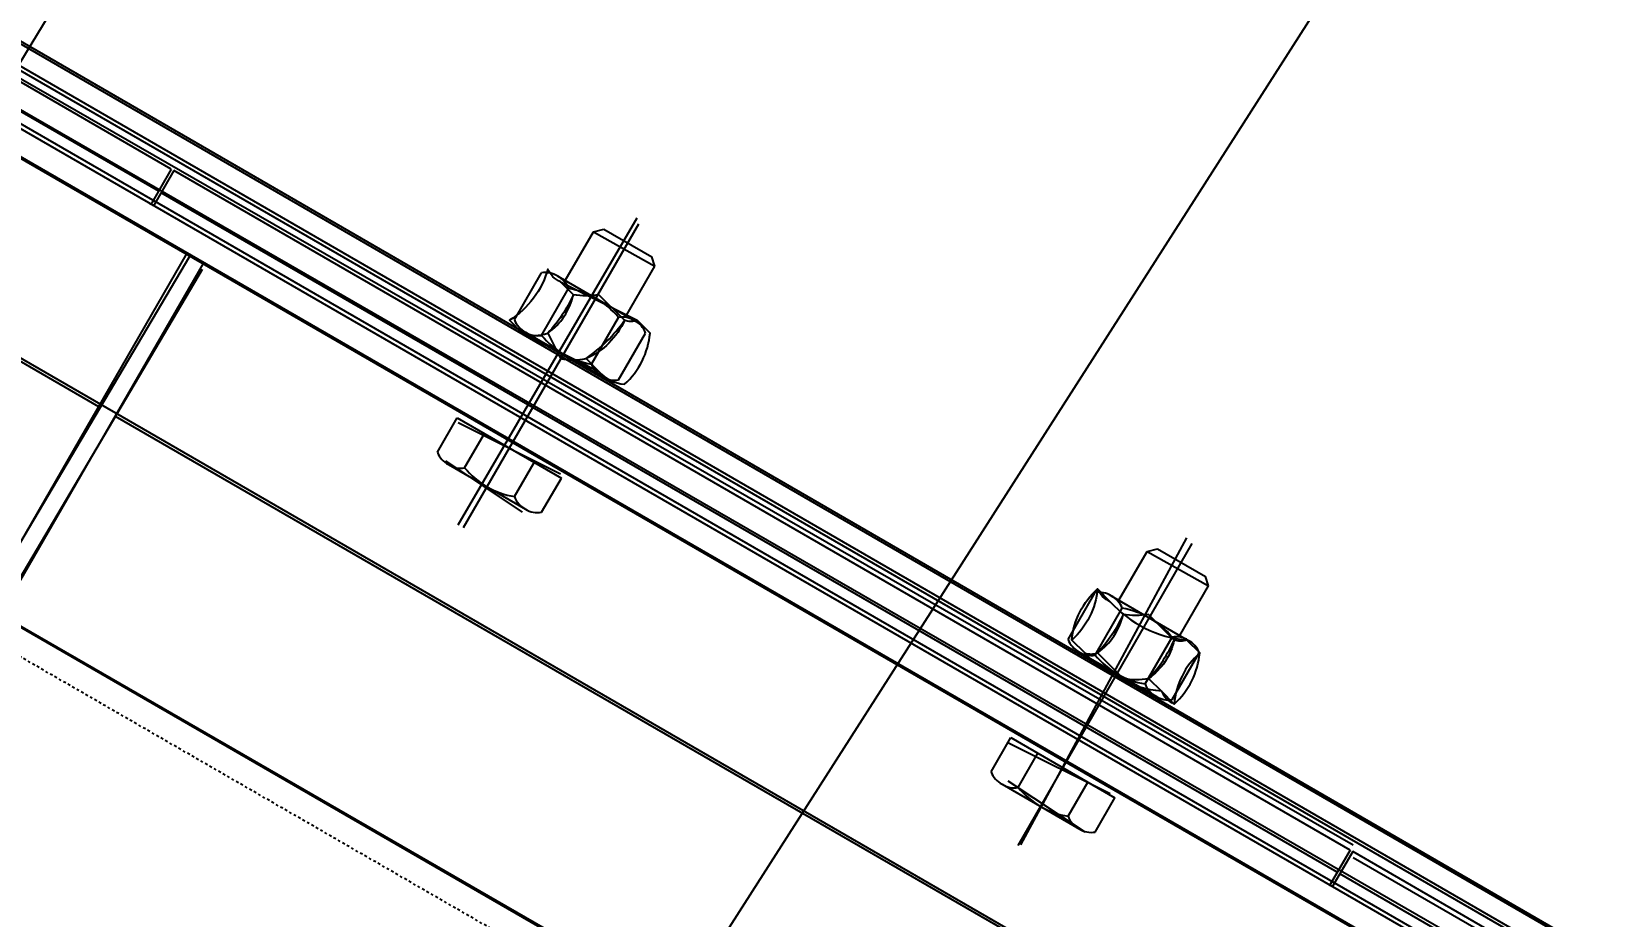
# Model space of a CAD drawing. Header units: millimetres. Extents: x 2787 to 6144, y -18 to 478.
# Drawn here: x 4540.8 to 4602.9, y 255.2 to 289.8 of the extents above; entities that cross this region are included whole.
import ezdxf

# ---------------------------------------------------------------- set-up
doc = ezdxf.new("R2010")
doc.units = ezdxf.units.MM
for name, pattern in [('ACAD_ISO02W100', [15, 12, -3]), ('CENTER', [50.8, 31.75, -6.35, 6.35, -6.35]), ('HIDDEN', [0.2, 0.1, -0.1])]:
    doc.linetypes.add(name, pattern=pattern)
for name, color, linetype in [('ADIM', 3, 'Continuous'), ('ADIM_CLEAN', 3, 'Continuous'), ('ADIM_CLEAN_L', 3, 'Continuous')]:
    doc.layers.add(name, color=color, linetype=linetype)
for name, color, linetype, lineweight in [('中心线', 1, 'CENTER', 13), ('尺寸线', 22, 'Continuous', 13), ('虚线', 8, 'ACAD_ISO02W100', 13)]:
    doc.layers.add(name, color=color, linetype=linetype, lineweight=lineweight)
doc.styles.get("Standard").update_dxf_attribs({"font": 'gbeitc.shx', "bigfont": 'gbcbig.shx'})
doc.dimstyles.new('ADIM', dxfattribs={"dimscale": 0.5, "dimtxt": 2.5, "dimasz": 2.5, "dimexe": 0.18, "dimexo": 0.0625, "dimgap": 0.09, "dimtad": 1, "dimdec": 4, "dimzin": 0, "dimdsep": 46, "dimtxsty": 'Standard', "dimcen": 0.09, "dimadec": 0, "dimazin": 0, "dimtfac": 1, "dimtdec": 4, "dimtofl": 0, "dimtmove": 0, "dimatfit": 3, "dimfxl": 1, "dimtolj": 1, "dimtzin": 0, "dimarcsym": 0})

# ---------------------------------------------------------------- blocks, each defined once
blk = doc.blocks.new('*D86')
at = {"layer": 'ADIM', "color": 0, "lineweight": -2, "transparency": 16777216}
for p, q in [((4566.017, 251.526), (4598.464, 302.225)), ((4599.468, 301.475), (4622.362, 286.823)), ((4591.017, 235.526), (4623.464, 286.225))]:
    blk.add_line(p, q, dxfattribs=at)
at = {"layer": 'ADIM', "color": 0, "transparency": 16777216}
for points in [[(4599.58, 301.651), (4599.356, 301.3), (4598.415, 302.149)], [(4622.475, 286.998), (4622.25, 286.647), (4623.415, 286.149)]]:
    blk.add_solid(points, dxfattribs=at)
at = {"layer": 'Defpoints', "color": 0, "transparency": 16777216}
for p in [(4623.415, 286.149), (4566, 251.5), (4591, 235.5)]:
    blk.add_point(p, dxfattribs=at)
at = {"layer": 'ADIM', "color": 0, "transparency": 16777216, "insert": (4611.276, 294.713), "char_height": 1.25, "attachment_point": 5, "rotation": 327.38076}
blk.add_mtext('\\A1;29.68', dxfattribs=at)
blk = doc.blocks.new('*D133')
at = {"layer": 'ADIM', "color": 0, "lineweight": -2, "transparency": 16777216}
for p, q in [((4490.516, 264.027), (4521.949, 315.739)), ((4522.97, 315.013), (4546.334, 300.811)), ((4516.016, 248.527), (4547.449, 300.239))]:
    blk.add_line(p, q, dxfattribs=at)
at = {"layer": 'ADIM', "color": 0, "transparency": 16777216}
for points in [[(4523.079, 315.191), (4522.862, 314.835), (4521.902, 315.662)], [(4546.442, 300.989), (4546.226, 300.633), (4547.402, 300.162)]]:
    blk.add_solid(points, dxfattribs=at)
at = {"layer": 'Defpoints', "color": 0, "transparency": 16777216}
for p in [(4547.402, 300.162), (4490.5, 264), (4516, 248.5)]:
    blk.add_point(p, dxfattribs=at)
at = {"layer": 'ADIM', "color": 0, "transparency": 16777216, "insert": (4535, 308.484), "char_height": 1.25, "attachment_point": 5, "rotation": 328.70696}
blk.add_mtext('\\A1;29.84', dxfattribs=at)

msp = doc.modelspace()

# ---------------------------------------------------------------- linework, layer by layer
at = {"color": 7, "linetype": 'Continuous', "lineweight": -3}
for p, q in [((4734.18939, 177.30312), (4326.53974, 412.8597)), ((4733.81439, 176.65359), (4326.16476, 412.2102)), ((4325.04182, 410.26522), (4732.81539, 174.92328)), ((4324.54182, 409.39919), (4732.31555, 174.05717)), ((4724.37888, 160.30492), (4316.60058, 395.64456)), ((4546.26851, 284.41198), (4500.2682, 310.97028)), ((4545.76859, 283.5461), (4499.76828, 310.10439)), ((4497.52163, 301.6231), (4543.4256, 275.13111)), ((4546.26851, 284.41198), (4545.45614, 283.00492)), ((4546.37675, 284.34949), (4545.56438, 282.94243)), ((4592.37706, 257.7912), (4546.37675, 284.34949)), ((4591.87714, 256.92531), (4545.87683, 283.48361)), ((4561.68616, 280.05031), (4562.78892, 281.96034)), ((4562.78892, 281.96034), (4563.19882, 282.06373)), ((4562.78892, 281.96034), (4565.18429, 280.60925)), ((4563.19882, 282.06373), (4565.07438, 280.98087)), ((4546.8811, 281.11621), (4538.9436, 267.36806)), ((4547.53068, 280.74133), (4539.59318, 266.99317)), ((4564.06773, 278.67531), (4565.18429, 280.60925)), ((4565.18429, 280.60925), (4565.07438, 280.98087)), ((4559.69638, 278.52183), (4560.75247, 280.35104)), ((4561.38692, 280.22308), (4564.39939, 278.48383)), ((4560.75888, 277.90839), (4561.81497, 279.73761)), ((4560.12442, 278.03636), (4563.13689, 276.29712)), ((4562.70884, 276.78258), (4563.76494, 278.6118)), ((4563.77134, 276.16915), (4564.82744, 277.99836)), ((4544.07518, 274.75623), (4589.97915, 248.26424)), ((4556.68548, 273.34575), (4557.45728, 274.68255)), ((4557.45728, 274.68255), (4561.53224, 272.32986)), ((4557.74798, 272.73232), (4558.51978, 274.06911)), ((4557.11353, 272.86028), (4560.12599, 271.12104)), ((4559.69794, 271.6065), (4560.46974, 272.9433)), ((4560.76044, 270.99307), (4561.53224, 272.32986)), ((4583.33898, 267.55409), (4584.44174, 269.46412)), ((4584.44174, 269.46412), (4584.85164, 269.56751)), ((4584.44174, 269.46412), (4586.83711, 268.11303)), ((4584.85164, 269.56751), (4586.7272, 268.48465)), ((4585.72055, 266.17909), (4586.83711, 268.11303)), ((4586.83711, 268.11303), (4586.7272, 268.48465)), ((4581.34919, 266.02561), (4582.40529, 267.85482)), ((4583.03974, 267.72686), (4586.0522, 265.98761)), ((4582.41169, 265.41217), (4583.46779, 267.24139)), ((4584.36166, 264.28636), (4585.41775, 266.11558)), ((4581.77724, 265.54014), (4584.7897, 263.80089)), ((4585.42416, 263.67293), (4586.48025, 265.50214)), ((4578.3383, 260.84953), (4579.11009, 262.18632)), ((4579.11009, 262.18632), (4583.18506, 259.83364)), ((4579.4008, 260.2361), (4580.17259, 261.57289)), ((4578.76634, 260.36406), (4581.77881, 258.62482)), ((4581.35076, 259.11028), (4582.12256, 260.44708)), ((4582.41326, 258.49685), (4583.18506, 259.83364)), ((4592.37706, 257.7912), (4591.56469, 256.38413)), ((4592.4853, 257.72871), (4591.67292, 256.32164)), ((4638.48561, 231.17042), (4592.4853, 257.72871)), ((4637.98569, 230.30453), (4591.98538, 256.86282))]:
    msp.add_line(p, q, dxfattribs=at)
for centre, radius, start, end in [((4560.90699, 279.48036), 0.88429, 57.1298859, 100.0632782), ((4560.98368, 279.43608), 0.88429, 19.9367218, 62.8701141), ((4561.25359, 276.4569), 3.32839, 60.4883334, 80.28977), ((4561.20445, 276.48527), 3.32839, 39.71023, 59.5116666), ((4563.91945, 277.74111), 0.88429, 57.1298859, 100.0632782), ((4560.52767, 278.82336), 0.88429, 199.9367218, 242.8701141), ((4560.60436, 278.77908), 0.88429, 237.1298859, 280.0632782), ((4563.99615, 277.69684), 0.88429, 19.9367218, 62.8701141), ((4563.31936, 280.03492), 3.32839, 219.71023, 239.5116666), ((4563.27022, 280.06329), 3.32839, 240.4883334, 260.28977), ((4563.54013, 277.08411), 0.88429, 199.9367218, 242.8701141), ((4563.61682, 277.03983), 0.88429, 237.1298859, 280.0632782), ((4557.51677, 273.64728), 0.88429, 199.9367218, 242.8701141), ((4557.59346, 273.603), 0.88429, 237.1298859, 280.0632782), ((4560.30846, 274.85884), 3.32839, 219.71023, 239.5116666), ((4560.25933, 274.88721), 3.32839, 240.4883334, 260.28977), ((4560.52923, 271.90803), 0.88429, 199.9367218, 242.8701141), ((4560.60593, 271.86375), 0.88429, 237.1298859, 280.0632782), ((4582.55981, 266.98414), 0.88429, 57.1298859, 100.0632782), ((4582.6365, 266.93986), 0.88429, 19.9367218, 62.8701141), ((4582.90641, 263.96068), 3.32839, 60.4883334, 80.28977), ((4582.85727, 263.98905), 3.32839, 39.71023, 59.5116666), ((4582.18048, 266.32713), 0.88429, 199.9367218, 242.8701141), ((4585.57227, 265.24489), 0.88429, 57.1298859, 100.0632782), ((4585.64896, 265.20061), 0.88429, 19.9367218, 62.8701141), ((4582.25718, 266.28286), 0.88429, 237.1298859, 280.0632782), ((4584.97217, 267.5387), 3.32839, 219.71023, 239.5116666), ((4584.92304, 267.56707), 3.32839, 240.4883334, 260.28977), ((4585.19295, 264.58789), 0.88429, 199.9367218, 242.8701141), ((4585.26964, 264.54361), 0.88429, 237.1298859, 280.0632782), ((4579.16959, 261.15106), 0.88429, 199.9367218, 242.8701141), ((4579.24628, 261.10678), 0.88429, 237.1298859, 280.0632782), ((4581.96128, 262.36262), 3.32839, 219.71023, 239.5116666), ((4581.91214, 262.39099), 3.32839, 240.4883334, 260.28977), ((4582.18205, 259.41181), 0.88429, 199.9367218, 242.8701141), ((4582.25874, 259.36753), 0.88429, 237.1298859, 280.0632782)]:
    msp.add_arc(centre, radius, start, end, dxfattribs=at)
at = {"layer": 'ADIM_CLEAN'}
for points in [[(4562, 279.5), (4561.5, 280, -0.18955484), (4561, 280.5, -0.18955484), (4559.5, 278.5), (4560, 278, 0.18955484), (4561, 278, 0.18955484)], [(4561, 278), (4561.5, 277, 0.0866157), (4562.5, 277, 0.0866157), (4564, 278.5), (4563, 279.5, -0.0866157), (4562, 279.5, -0.0866157)], [(4562.5, 277), (4563, 276.5, 0.18955484), (4564, 276, 0.18955484), (4565, 278), (4564.5, 278.5, -0.18955484), (4564, 278.5, -0.18955484)], [(4586, 266), (4586.5, 265.5, 0.18955484), (4585.5, 263.5), (4585, 264, -0.18955484), (4582, 265.5), (4581.5, 266, -0.18955484), (4582.5, 268), (4583, 267.5, 0.18955484)], [(4583.5, 267), (4583, 267.5, -0.18955484), (4582.5, 268, -0.18955484), (4581.5, 266), (4582, 265.5, 0.18955484), (4582.5, 265.5, 0.18955484)], [(4585.5, 266), (4584.5, 267, -0.0866157), (4583.5, 267, -0.0866157), (4582.5, 265.5), (4583.5, 264.5, 0.0866157), (4584.5, 264.5, 0.0866157)], [(4584.5, 264.5), (4585, 264, 0.18955484), (4585.5, 263.5, 0.18955484), (4586.5, 265.5), (4586, 266, -0.18955484), (4585.5, 266, -0.18955484)]]:
    msp.add_lwpolyline(points, format="xyb", close=True, dxfattribs=at)
at = {"layer": 'ADIM_CLEAN_L'}
for p, q in [((4326.5, 413), (4734, 177.5)), ((4326, 412), (4734, 176.5)), ((4325, 410.5), (4733, 175)), ((4324.5, 409.5), (4732.5, 174)), ((4316.5, 395.5), (4724.5, 160.5)), ((4408, 364), (4592.5, 258)), ((4404.5, 355.5), (4636.5, 221.5)), ((4500, 310), (4638, 230.5)), ((4557.5, 270.5), (4564.5, 282.5)), ((4539, 267.5), (4547, 281)), ((4539.5, 267), (4547.5, 280.5)), ((4561.5, 280), (4564.5, 278.5)), ((4560, 278), (4563, 276.5)), ((4557.5, 274.5), (4561.5, 272.5)), ((4557, 273), (4560, 271)), ((4579.5, 258), (4586, 270)), ((4579, 262), (4583, 260)), ((4579, 260.5), (4582, 258.5)), ((4592.5, 257.5), (4638.5, 231))]:
    msp.add_line(p, q, dxfattribs=at)
at = {"layer": '中心线', "lineweight": -3}
for p, q in [((4557.69918, 270.39329), (4564.55653, 282.27057)), ((4579.39618, 257.9736), (4586.20716, 269.77057))]:
    msp.add_line(p, q, dxfattribs=at)
at = {"layer": '尺寸线', "lineweight": -3}
for p, q in [((4557.69918, 270.39329), (4564.55653, 282.27057)), ((4579.39618, 257.9736), (4586.20716, 269.77057))]:
    msp.add_line(p, q, dxfattribs=at)
at = {"layer": '虚线', "color": 251, "linetype": 'HIDDEN', "lineweight": -3}
msp.add_line((4724.54654, 159.05358), (4339.65922, 381.18243), dxfattribs=at)

# ---------------------------------------------------------------- dimensions: what is measured, and where the dimension line sits
at = {"layer": 'ADIM'}
for p1, p2, distance, text, picture, middle in [((4490.5, 264), (4516, 248.5), 60.45704, '29.84', '*D133', (4535.00032, 308.4844)), ((4566, 251.5), (4591, 235.5), 60.13369, '29.68', '*D86', (4611.27645, 294.71321))]:
    dim = msp.add_aligned_dim(p1=p1, p2=p2, distance=distance, text=text, dimstyle='ADIM', dxfattribs=at)
    dim.commit()
    dim.dimension.update_dxf_attribs({"geometry": picture, "text_midpoint": middle})

doc.saveas('drawing.dxf')
